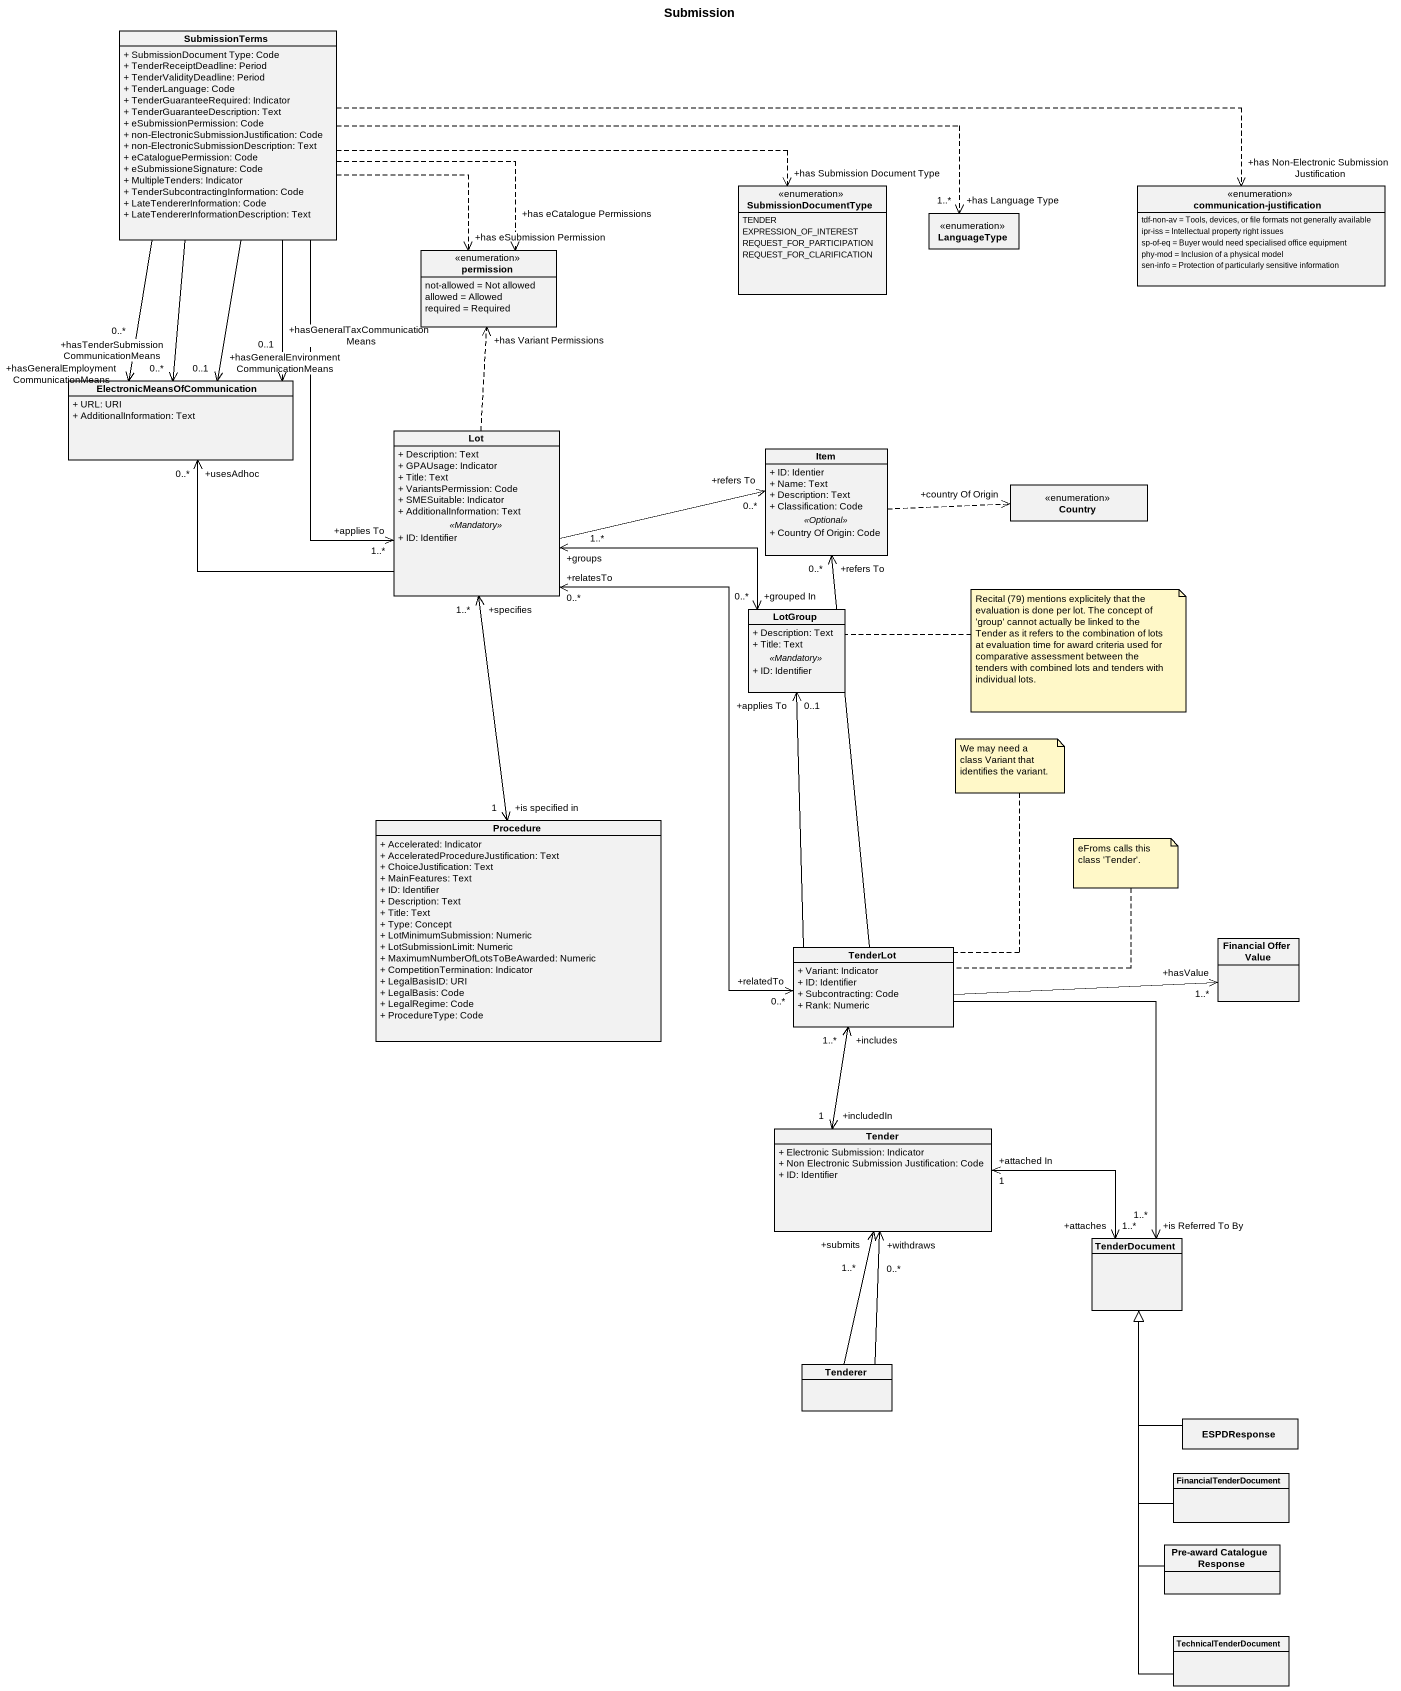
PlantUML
@startuml
title Submission
hide circle
hide empty members
skinparam classAttributeIconSize 0
class SubmissionTerms {
  + SubmissionDocument Type: Code
  + TenderReceiptDeadline: Period
  + TenderValidityDeadline: Period
  + TenderLanguage: Code
  + TenderGuaranteeRequired: Indicator
  + TenderGuaranteeDescription: Text
  + eSubmissionPermission: Code
  + non-ElectronicSubmissionJustification: Code
  + non-ElectronicSubmissionDescription: Text
  + eCataloguePermission: Code
  + eSubmissioneSignature: Code
  + MultipleTenders: Indicator
  + TenderSubcontractingInformation: Code
  + LateTendererInformation: Code
  + LateTendererInformationDescription: Text
}
enum SubmissionDocumentType {
  TENDER
  EXPRESSION_OF_INTEREST
  REQUEST_FOR_PARTICIPATION
  REQUEST_FOR_CLARIFICATION
}
enum LanguageType
enum "communication-justification" as communication_justification {
  tdf-non-av = Tools, devices, or file formats not generally available
  ipr-iss = Intellectual property right issues
  sp-of-eq = Buyer would need specialised office equipment
  phy-mod = Inclusion of a physical model
  sen-info = Protection of particularly sensitive information
}
enum permission {
  not-allowed = Not allowed
  allowed = Allowed
  required = Required
}
class "ElectronicMeansOfCommunication" as ElectronicMeansOfCommunicati {
  + URL: URI
  + AdditionalInformation: Text
}
class Lot {
  + Description: Text
  + GPAUsage: Indicator
  + Title: Text
  + VariantsPermission: Code
  + SMESuitable: Indicator
  + AdditionalInformation: Text
  .. <<Mandatory>> ..
  + ID: Identifier
}
class Item {
  + ID: Identier
  + Name: Text
  + Description: Text
  + Classification: Code
  .. <<Optional>> ..
  + Country Of Origin: Code
}
enum Country
class LotGroup {
  + Description: Text
  + Title: Text
  .. <<Mandatory>> ..
  + ID: Identifier
}
class Procedure {
  + Accelerated: Indicator
  + AcceleratedProcedureJustification: Text
  + ChoiceJustification: Text
  + MainFeatures: Text
  + ID: Identifier
  + Description: Text
  + Title: Text
  + Type: Concept
  + LotMinimumSubmission: Numeric
  + LotSubmissionLimit: Numeric
  + MaximumNumberOfLotsToBeAwarded: Numeric
  + CompetitionTermination: Indicator
  + LegalBasisID: URI
  + LegalBasis: Code
  + LegalRegime: Code
  + ProcedureType: Code
}
class TenderLot {
  + Variant: Indicator
  + ID: Identifier
  + Subcontracting: Code
  + Rank: Numeric
}
class "Financial Offer Value" as Financial_Offer_Value
class Tender {
  + Electronic Submission: Indicator
  + Non Electronic Submission Justification: Code
  + ID: Identifier
}
class TenderDocument
class Tenderer
class ESPDResponse
class FinancialTenderDocument
class "Pre-award Catalogue Response" as Pre_award_Catalogue_Response
class TechnicalTenderDocument
SubmissionTerms .right.> "+has Submission Document Type" SubmissionDocumentType
SubmissionTerms .right.> "+has Language Type\n1..*" LanguageType
SubmissionTerms .right.> "+has Non-Electronic Submission Justification" communication_justification
SubmissionTerms .right.> "+has eSubmission Permission" permission
SubmissionTerms .right.> "+has eCatalogue Permissions" permission
SubmissionTerms --> "+hasTenderSubmissionCommunicationMeans\n0..*" ElectronicMeansOfCommunicati
SubmissionTerms --> "+hasGeneralEmploymentCommunicationMeans\n0..*" ElectronicMeansOfCommunicati
SubmissionTerms --> "+hasGeneralEnvironmentCommunicationMeans\n0..1" ElectronicMeansOfCommunicati
SubmissionTerms --> "+hasGeneralTaxCommunicationMeans\n0..1" ElectronicMeansOfCommunicati
SubmissionTerms --> "+applies To\n1..*" Lot
Lot .up.> "+has Variant Permissions" permission
Lot -left-> "+usesAdhoc\n0..*" ElectronicMeansOfCommunicati
Lot -right-> "+refers To\n0..*" Item
Lot "+groups\n1..*" <-right-> "+grouped In\n0..*" LotGroup
Item .right.> "+country Of Origin" Country
Procedure "+is specified in\n1" <-up-> "+specifies\n1..*" Lot
TenderLot "+relatedTo\n0..*" <-up-> "+relatesTo\n0..*" Lot
TenderLot -up-> "+refers To\n0..*" Item
TenderLot -up-> "+applies To\n0..1" LotGroup
TenderLot -right-> "+hasValue\n1..*" Financial_Offer_Value
Tender "+includedIn\n1" <-up-> "+includes\n1..*" TenderLot
Tender "+attached In\n1" <-right-> "+attaches\n1..*" TenderDocument
TenderDocument "+is Referred To By\n1..*" <-up- TenderLot
Tenderer -up-> "+withdraws\n0..*" Tender
Tenderer -up-> "+submits\n1..*" Tender
ESPDResponse -up-|> TenderDocument
FinancialTenderDocument -up-|> TenderDocument
Pre_award_Catalogue_Response -up-|> TenderDocument
TechnicalTenderDocument -up-|> TenderDocument
note right of LotGroup : Recital (79) mentions explicitely that the evaluation is done per lot. The concept of 'group' cannot actually be linked to the Tender as it refers to the combination of lots at evaluation time for award criteria used for comparative assessment between the tenders with combined lots and tenders with individual lots.
note top of TenderLot : We may need a class Variant that identifies the variant.
note right of TenderLot : eFroms calls this class 'Tender'.
@enduml
